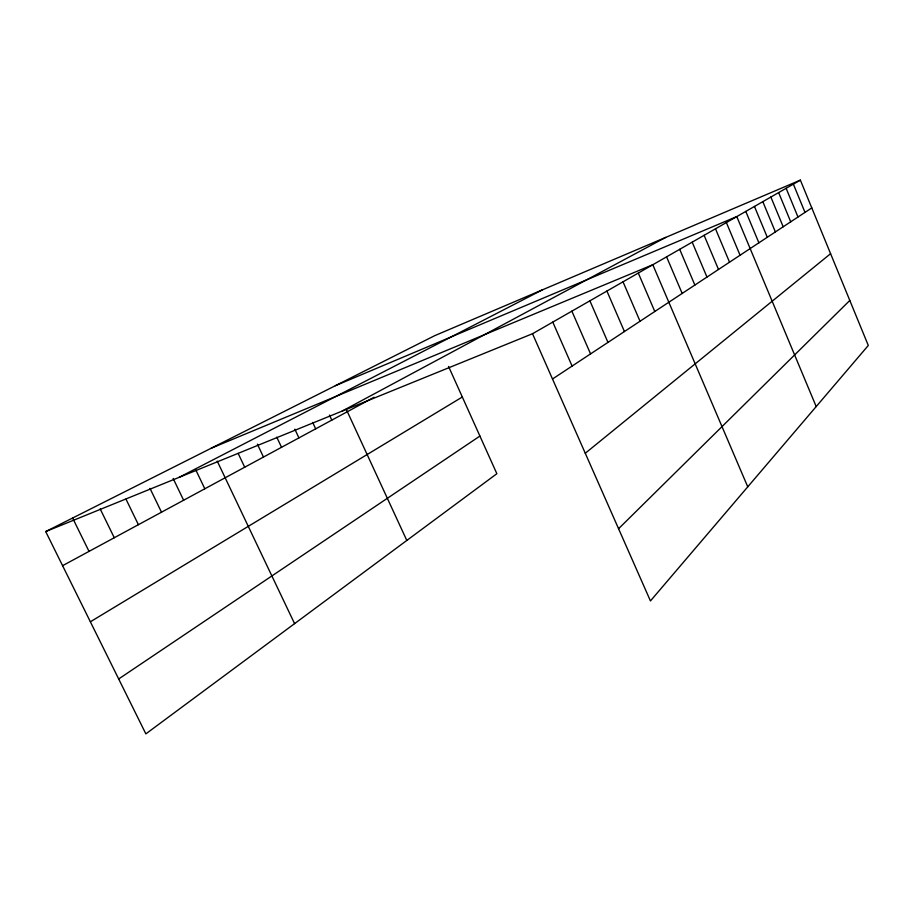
<?xml version="1.0" encoding="UTF-8"?>
<svg xmlns="http://www.w3.org/2000/svg" width="914" height="914" viewBox="0 0 914 914"><rect width="100%" height="100%" fill="white"/><g stroke="black" fill="none" stroke-linecap="round" stroke-linejoin="round"><path stroke-width="1.37" d="M618.572 528.715L849.803 300.466M585.268 453.264L830.586 253.692M118.683 678.965L479.907 436.069M552.502 379.002L811.781 207.912M90.372 621.783L462.324 397.007M532.519 333.724L800.367 180.127L868.3 345.469L650.448 600.944L532.519 333.724L45.7 531.571L145.863 733.873L496.862 473.703L448.568 366.468M62.586 565.686L374.077 397.259M342.099 411.106L665.678 237.423M179.144 477.337L542.128 289.978M45.7 531.571L434.698 335.678L800.367 180.127M335.358 385.708L736.787 216.584L816.202 406.57M211.123 448.271L652.802 264.74L747.755 486.831M72.606 518.021L89.024 551.393M100.152 508.847L114.273 537.74M125.972 499.113L138.402 524.693M149.999 488.396L161.504 512.206M173.169 478.502L183.623 500.244M195.825 469.967L204.816 488.773M217.224 461.102L294.582 623.645M238.143 453.367L244.701 467.214M257.394 444.147L263.472 457.057M276.771 437.155L281.535 447.289M294.845 429.18L298.912 437.897M312.679 422.439L315.661 428.837M329.463 415.082L331.793 420.12M346.223 409.221L406.81 540.46M552.787 322.094L572.095 366.068M571.878 311.148L590.558 353.889M589.896 300.82L607.97 342.396M623.028 281.82L640.029 321.248M606.919 291.052L624.433 331.531M638.303 273.058L654.801 311.491M666.58 256.845L682.175 293.44M692.195 242.153L706.968 277.079M679.696 249.316L694.869 285.065M704.111 235.321L718.507 269.459M726.367 222.559L740.066 255.235M715.491 228.797L729.532 262.181M754.461 206.45L767.292 237.274M745.79 211.42L758.883 242.816M778.637 192.58L790.713 221.816M770.868 197.036L783.184 226.786M762.813 201.651L775.38 231.928M793.363 184.137L804.994 212.391M786.131 188.284L797.979 217.018"/></g></svg>
